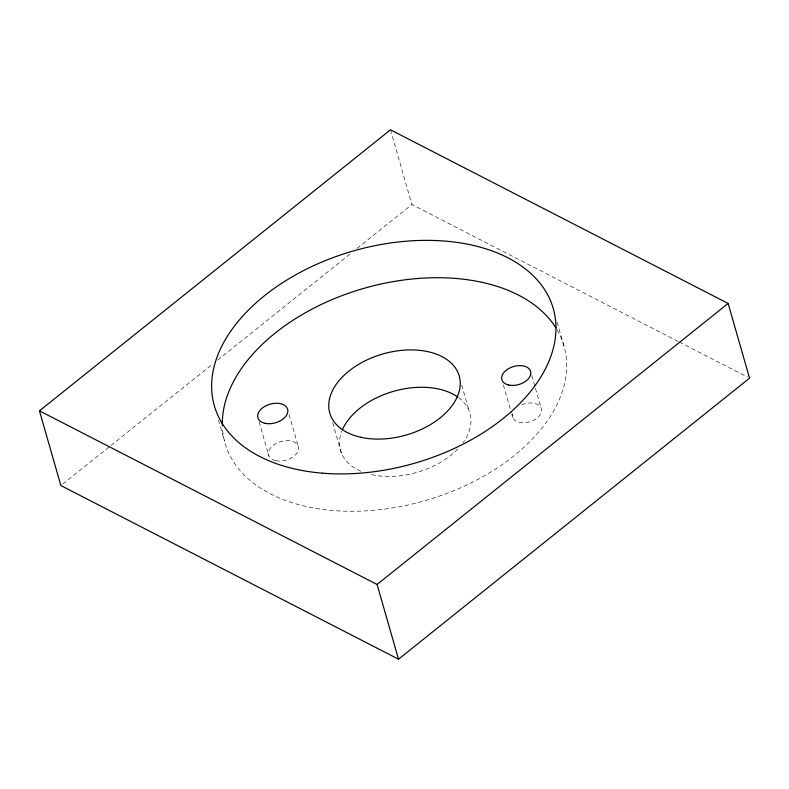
<?xml version="1.0" encoding="UTF-8"?>
<svg xmlns="http://www.w3.org/2000/svg" width="789" height="789" viewBox="0 0 789 789"><rect width="100%" height="100%" fill="white"/><g stroke="black" fill="none" stroke-linecap="round" stroke-linejoin="round"><path stroke-width="0.59" stroke-dasharray="3.94 2.96" d="M62.795 484.012L109.927 446.288M110.884 445.519L212.833 363.907M217.636 360.06L350.355 253.802M357.092 248.417L411.907 204.529L678.293 341.519M679.388 342.081L747.361 377.034M557.133 322.188L564.5 347.88M531.766 375.485L535.11 387.162M535.445 388.336L541.136 408.179M503.392 384.884L511.43 412.903M511.765 414.067L512.771 417.568M390.486 129.81L411.907 204.529M461.683 385.042L469.041 410.724M332.682 422.638L341.381 452.994M289.09 414.472L298.134 445.992M259.098 421.839L268.812 455.697M218.474 420.113L224.5 441.12M521.628 404.836A14.961 9.379 -16 0 1 541.323 408.692A14.961 9.379 -16 0 1 526.884 422.49A14.961 9.379 -16 0 1 512.613 413.446M458.606 397.646A67.321 42.182 -16 0 1 463.054 442.649M457.817 448.902A67.321 42.182 -16 0 1 371.234 474.574M360.889 471.24A67.321 42.182 -16 0 1 342.041 430.528M557.162 329.97A176.292 110.47 -16 0 1 425.537 500.522A176.292 110.47 -16 0 1 222.39 426.75M275.667 460.658A15.464 9.685 -16 0 0 298.567 448.487A15.464 9.685 -16 0 0 276.18 443.388A15.464 9.685 -16 0 0 275.667 460.658"/><path stroke-width="1.18" d="M39.45 410.832L390.486 129.81L728.129 303.44L749.55 378.168L398.514 659.19L60.871 485.56L39.45 410.832L377.093 584.471L398.514 659.19M377.093 584.471L728.129 303.44M342.495 429.482A67.321 42.182 -16 0 1 394.017 391.186A67.321 42.182 -16 0 1 457.679 396.975M222.35 425.518A176.292 110.47 -16 0 1 362.546 288.744A176.292 110.47 -16 0 1 555.89 327.859M322.445 473.173A176.292 110.47 -16 0 0 553.789 310.521A176.292 110.47 -16 0 0 275.134 287.729A176.292 110.47 -16 0 0 322.445 473.173M264.956 423.298A15.464 9.685 -16 0 0 287.857 411.128A15.464 9.685 -16 0 0 265.459 406.029A15.464 9.685 -16 0 0 264.956 423.298M508.688 385.012A14.961 9.379 -16 0 0 530.849 373.236A14.961 9.379 -16 0 0 509.181 368.305A14.961 9.379 -16 0 0 508.688 385.012M360.524 437.214A67.321 42.182 -16 0 0 460.243 384.253A67.321 42.182 -16 0 0 362.733 362.043A67.321 42.182 -16 0 0 360.524 437.214"/></g></svg>
